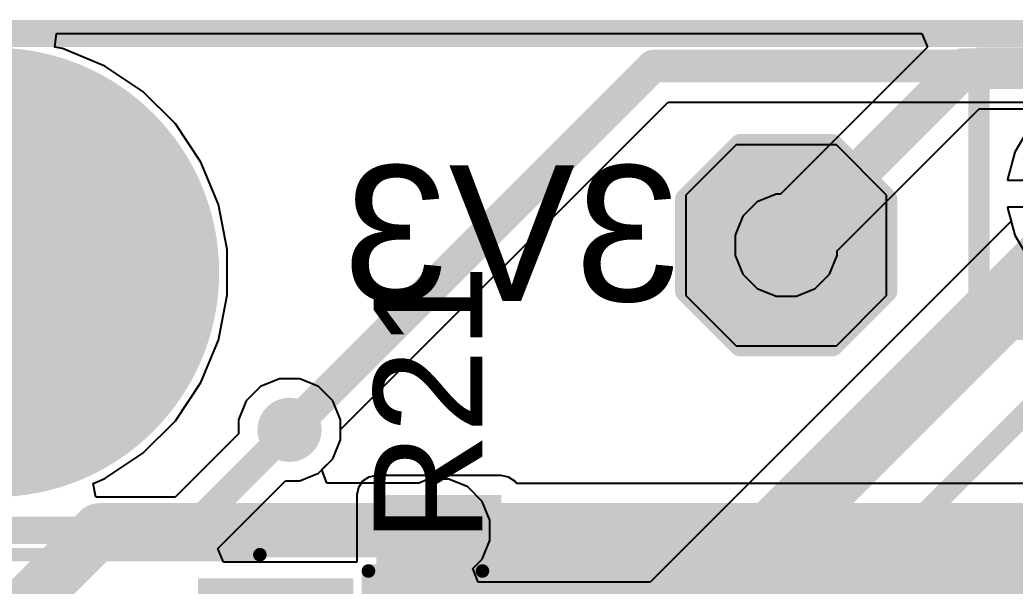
# Model space of a CAD drawing. Header units: millimetres. Extents: x -0.91 to 0.79, y -0.9 to 0.79.
# Drawn here: x -0.6903 to -0.3237, y 0.5824 to 0.791 of the extents above; entities that cross this region are included whole.
import ezdxf

# ---------------------------------------------------------------- set-up
doc = ezdxf.new("R2010")
doc.units = ezdxf.units.MM
doc.header["$MEASUREMENT"] = 0
for name, color, linetype in [('BottomLayer', 5, 'Continuous'), ('BottomOverlay', 54, 'Continuous'), ('BottomPaste', 16, 'Continuous'), ('BottomSolder', 6, 'Continuous'), ('Mechanical2', 216, 'Continuous'), ('MultiLayer', 9, 'Continuous'), ('PadHoleLayer', 156, 'Continuous'), ('TopLayer', 1, 'Continuous'), ('TopOverlay', 2, 'Continuous'), ('TopPaste', 8, 'Continuous'), ('TopSolder', 216, 'Continuous'), ('ViaHoleLayer', 16, 'Continuous')]:
    doc.layers.add(name, color=color, linetype=linetype)
doc.styles.add('Arial', font='', dxfattribs={"height": 0.2})
doc.styles.get('Arial').set_extended_font_data('Arial')

# ---------------------------------------------------------------- blocks, each defined once
blk = doc.blocks.new('TS_1185EC_C_D_B__9')
at = {"layer": 'TopLayer'}
for points in [[(-0.10039, 0.04724), (-0.05118, 0.04724), (-0.05118, 0.01181), (-0.10039, 0.01181)], [(0.05118, 0.04724), (0.10039, 0.04724), (0.10039, 0.01181), (0.05118, 0.01181)], [(-0.10039, -0.01181), (-0.05118, -0.01181), (-0.05118, -0.04724), (-0.10039, -0.04724)], [(0.05118, -0.01181), (0.10039, -0.01181), (0.10039, -0.04724), (0.05118, -0.04724)]]:
    blk.add_hatch(color=1, dxfattribs=at).paths.add_polyline_path(points)
at = {"layer": 'TopPaste'}
for points in [[(-0.10039, 0.04724), (-0.05118, 0.04724), (-0.05118, 0.01181), (-0.10039, 0.01181)], [(0.05118, 0.04724), (0.10039, 0.04724), (0.10039, 0.01181), (0.05118, 0.01181)], [(-0.10039, -0.01181), (-0.05118, -0.01181), (-0.05118, -0.04724), (-0.10039, -0.04724)], [(0.05118, -0.01181), (0.10039, -0.01181), (0.10039, -0.04724), (0.05118, -0.04724)]]:
    blk.add_hatch(color=8, dxfattribs=at).paths.add_polyline_path(points)
at = {"layer": 'TopSolder'}
for points in [[(-0.10439, 0.05124), (-0.04718, 0.05124), (-0.04718, 0.00781), (-0.10439, 0.00781)], [(0.04718, 0.05124), (0.10439, 0.05124), (0.10439, 0.00781), (0.04718, 0.00781)], [(-0.10439, -0.00781), (-0.04718, -0.00781), (-0.04718, -0.05124), (-0.10439, -0.05124)], [(0.04718, -0.00781), (0.10439, -0.00781), (0.10439, -0.05124), (0.04718, -0.05124)]]:
    blk.add_hatch(color=216, dxfattribs=at).paths.add_polyline_path(points)
at = {"layer": 'TopOverlay', "const_width": 0.005}
for points in [[(-0.07, 0.06), (0.07, 0.06)], [(-0.112, 0.034), (-0.107, 0.029)], [(-0.112, 0.024), (-0.112, 0.034)], [(-0.112, 0.024), (-0.107, 0.029)], [(-0.07, -0.06), (0.07, -0.06)]]:
    blk.add_lwpolyline(points, dxfattribs=at)
at = {"layer": 'TopOverlay', "const_width": 0.0025}
for points in [[(-0.07125, 0.06, 1), (-0.06875, 0.06, 1)], [(0.06875, 0.06, 1), (0.07125, 0.06, 1)], [(-0.11325, 0.034, 1), (-0.11075, 0.034, 1)], [(-0.11325, 0.034, 1), (-0.11075, 0.034, 1)], [(-0.10825, 0.029, 1), (-0.10575, 0.029, 1)], [(-0.10825, 0.029, 1), (-0.10575, 0.029, 1)], [(-0.11325, 0.024, 1), (-0.11075, 0.024, 1)], [(-0.11325, 0.024, 1), (-0.11075, 0.024, 1)], [(-0.07125, -0.06, 1), (-0.06875, -0.06, 1)], [(0.06875, -0.06, 1), (0.07125, -0.06, 1)]]:
    blk.add_lwpolyline(points, format="xyb", close=True, dxfattribs=at)
blk = doc.blocks.new('R___0603_12')
at = {"layer": 'TopLayer'}
for points in [[(-0.015, 0.0175), (-0.015, -0.0175), (-0.045, -0.0175), (-0.045, 0.0175)], [(0.045, 0.0175), (0.045, -0.0175), (0.015, -0.0175), (0.015, 0.0175)]]:
    blk.add_hatch(color=1, dxfattribs=at).paths.add_polyline_path(points)
at = {"layer": 'TopPaste'}
for points in [[(-0.015, 0.0175), (-0.015, -0.0175), (-0.045, -0.0175), (-0.045, 0.0175)], [(0.045, 0.0175), (0.045, -0.0175), (0.015, -0.0175), (0.015, 0.0175)]]:
    blk.add_hatch(color=8, dxfattribs=at).paths.add_polyline_path(points)
at = {"layer": 'TopSolder'}
for points in [[(-0.011, 0.0215), (-0.011, -0.0215), (-0.049, -0.0215), (-0.049, 0.0215)], [(0.049, 0.0215), (0.049, -0.0215), (0.011, -0.0215), (0.011, 0.0215)]]:
    blk.add_hatch(color=216, dxfattribs=at).paths.add_polyline_path(points)
at = {"layer": 'TopOverlay', "const_width": 0.005}
for points in [[(0.048, 0.021), (-0.048, 0.021)], [(-0.048, -0.021), (-0.048, 0.021)], [(0.048, -0.021), (0.048, 0.021)], [(0.048, -0.021), (-0.048, -0.021)]]:
    blk.add_lwpolyline(points, dxfattribs=at)
at = {"layer": 'TopOverlay', "const_width": 0.0025}
for points in [[(-0.04925, 0.021, 1), (-0.04675, 0.021, 1)], [(-0.04925, 0.021, 1), (-0.04675, 0.021, 1)], [(0.04675, 0.021, 1), (0.04925, 0.021, 1)], [(0.04675, 0.021, 1), (0.04925, 0.021, 1)], [(-0.04925, -0.021, 1), (-0.04675, -0.021, 1)], [(-0.04925, -0.021, 1), (-0.04675, -0.021, 1)], [(0.04675, -0.021, 1), (0.04925, -0.021, 1)], [(0.04675, -0.021, 1), (0.04925, -0.021, 1)]]:
    blk.add_lwpolyline(points, format="xyb", close=True, dxfattribs=at)
blk = doc.blocks.new('T__________B_42')
at = {"layer": 'BottomLayer'}
blk.add_hatch(color=5, dxfattribs=at).paths.add_polyline_path([(0.015, 0.03), (-0.015, 0.03), (-0.03, 0.015), (-0.03, -0.015), (-0.015, -0.03), (0.015, -0.03), (0.03, -0.015), (0.03, 0.015)])
at = {"layer": 'BottomPaste'}
blk.add_hatch(color=16, dxfattribs=at).paths.add_polyline_path([(0.015, 0.03), (-0.015, 0.03), (-0.03, 0.015), (-0.03, -0.015), (-0.015, -0.03), (0.015, -0.03), (0.03, -0.015), (0.03, 0.015)])
at = {"layer": 'BottomSolder'}
blk.add_hatch(color=6, dxfattribs=at).paths.add_polyline_path([(0.017, 0.034), (-0.017, 0.034), (-0.034, 0.017), (-0.034, -0.017), (-0.017, -0.034), (0.017, -0.034), (0.034, -0.017), (0.034, 0.017)])
at = {"layer": 'BottomOverlay', "const_width": 0.00787}
for points in [[(-0.017, 0.037), (-0.037, 0.017)], [(0.017, 0.037), (-0.017, 0.037)], [(0.017, 0.037), (-0.017, 0.037)], [(0.037, 0.017), (0.017, 0.037)], [(-0.037, 0.017), (-0.037, -0.017)], [(0.037, 0.017), (0.037, -0.017)], [(-0.017, -0.037), (-0.037, -0.017)], [(0.037, -0.017), (0.017, -0.037)], [(0.017, -0.037), (-0.017, -0.037)], [(0.017, -0.037), (-0.017, -0.037)]]:
    blk.add_lwpolyline(points, dxfattribs=at)
at = {"layer": 'BottomOverlay', "const_width": 0.00394}
for points in [[(-0.01897, 0.037, 1), (-0.01503, 0.037, 1)], [(-0.01897, 0.037, 1), (-0.01503, 0.037, 1)], [(-0.01897, 0.037, 1), (-0.01503, 0.037, 1)], [(0.01503, 0.037, 1), (0.01897, 0.037, 1)], [(0.01503, 0.037, 1), (0.01897, 0.037, 1)], [(0.01503, 0.037, 1), (0.01897, 0.037, 1)], [(-0.03897, 0.017, 1), (-0.03503, 0.017, 1)], [(-0.03897, 0.017, 1), (-0.03503, 0.017, 1)], [(0.03503, 0.017, 1), (0.03897, 0.017, 1)], [(0.03503, 0.017, 1), (0.03897, 0.017, 1)], [(-0.03897, -0.017, 1), (-0.03503, -0.017, 1)], [(-0.03897, -0.017, 1), (-0.03503, -0.017, 1)], [(0.03503, -0.017, 1), (0.03897, -0.017, 1)], [(0.03503, -0.017, 1), (0.03897, -0.017, 1)], [(-0.01897, -0.037, 1), (-0.01503, -0.037, 1)], [(-0.01897, -0.037, 1), (-0.01503, -0.037, 1)], [(-0.01897, -0.037, 1), (-0.01503, -0.037, 1)], [(0.01503, -0.037, 1), (0.01897, -0.037, 1)], [(0.01503, -0.037, 1), (0.01897, -0.037, 1)], [(0.01503, -0.037, 1), (0.01897, -0.037, 1)]]:
    blk.add_lwpolyline(points, format="xyb", close=True, dxfattribs=at)
blk = doc.blocks.new('HDR1X6__B_50')
at = {"layer": 'BottomOverlay', "const_width": 0.00787}
for points in [[(0.55, 0.05), (-0.05, 0.05)], [(0.55, 0.05), (0.55, -0.05)], [(0.55, -0.05), (-0.05, -0.05)]]:
    blk.add_lwpolyline(points, dxfattribs=at)
at = {"layer": 'BottomOverlay', "const_width": 0.00394}
for points in [[(0.54803, 0.05, 1), (0.55197, 0.05, 1)], [(0.54803, 0.05, 1), (0.55197, 0.05, 1)], [(0.54803, -0.05, 1), (0.55197, -0.05, 1)], [(0.54803, -0.05, 1), (0.55197, -0.05, 1)]]:
    blk.add_lwpolyline(points, format="xyb", close=True, dxfattribs=at)

msp = doc.modelspace()

# ---------------------------------------------------------------- hatches: boundary and pattern name
at = {"layer": 'BottomLayer'}
h = msp.add_hatch(color=5, dxfattribs=at)
edge = h.paths.add_edge_path()
edge.add_arc((-0.69966, 0.698), 0.07874, 0, 360)
h = msp.add_hatch(color=5, dxfattribs=at)
edge = h.paths.add_edge_path()
edge.add_arc((-0.408, 0.708), 0.01181, 0, 360)
h = msp.add_hatch(color=5, dxfattribs=at)
edge = h.paths.add_edge_path()
edge.add_arc((-0.591, 0.64), 0.01181, 0, 360)
h = msp.add_hatch(color=5, dxfattribs=at)
edge = h.paths.add_edge_path()
edge.add_arc((-0.536, 0.603), 0.01181, 0, 360)
at = {"layer": 'BottomSolder'}
h = msp.add_hatch(color=6, dxfattribs=at)
edge = h.paths.add_edge_path()
edge.add_arc((-0.69966, 0.698), 0.08274, 0, 360)
at = {"layer": 'MultiLayer'}
h = msp.add_hatch(color=9, dxfattribs=at)
edge = h.paths.add_edge_path()
edge.add_arc((-0.69966, 0.698), 0.07874, 0, 360)
at = {"layer": 'PadHoleLayer'}
h = msp.add_hatch(color=156, dxfattribs=at)
edge = h.paths.add_edge_path()
edge.add_arc((-0.69966, 0.698), 0.06102, 0, 360)
at = {"layer": 'TopLayer'}
h = msp.add_hatch(color=1, dxfattribs=at)
edge = h.paths.add_edge_path()
edge.add_arc((-0.69966, 0.698), 0.07874, 0, 360)
h = msp.add_hatch(color=1, dxfattribs=at)
edge = h.paths.add_edge_path()
edge.add_arc((-0.408, 0.708), 0.01181, 0, 360)
h = msp.add_hatch(color=1, dxfattribs=at)
edge = h.paths.add_edge_path()
edge.add_arc((-0.591, 0.64), 0.01181, 0, 360)
msp.add_hatch(color=1, dxfattribs=at).paths.add_polyline_path([(-0.559, 0.554), (-0.513, 0.554), (-0.513, 0.616), (-0.559, 0.616)])
h = msp.add_hatch(color=1, dxfattribs=at)
edge = h.paths.add_edge_path()
edge.add_arc((-0.536, 0.603), 0.01181, 0, 360)
at = {"layer": 'TopSolder'}
h = msp.add_hatch(color=216, dxfattribs=at)
edge = h.paths.add_edge_path()
edge.add_arc((-0.69966, 0.698), 0.08274, 0, 360)
at = {"layer": 'ViaHoleLayer'}
h = msp.add_hatch(color=16, dxfattribs=at)
edge = h.paths.add_edge_path()
edge.add_arc((-0.408, 0.708), 0.00591, 0, 360)
h = msp.add_hatch(color=16, dxfattribs=at)
edge = h.paths.add_edge_path()
edge.add_arc((-0.591, 0.64), 0.00591, 0, 360)
h = msp.add_hatch(color=16, dxfattribs=at)
edge = h.paths.add_edge_path()
edge.add_arc((-0.536, 0.603), 0.00591, 0, 360)

# ---------------------------------------------------------------- linework, layer by layer
at = {"layer": 'BottomLayer'}
for p, q in [((-0.57219, 0.64007), (-0.45151, 0.76075)), ((-0.45151, 0.76075), (-0.31615, 0.76075)), ((-0.31855, 0.75127), (-0.32376, 0.74226)), ((-0.4265, 0.745), (-0.445, 0.7265)), ((-0.3895, 0.745), (-0.4265, 0.745)), ((-0.371, 0.7265), (-0.3895, 0.745)), ((-0.32376, 0.74226), (-0.32645, 0.7322)), ((-0.32645, 0.7322), (-0.32645, 0.732)), ((-0.32645, 0.732), (-0.28692, 0.732)), ((-0.445, 0.7265), (-0.445, 0.6895)), ((-0.371, 0.6895), (-0.371, 0.7265)), ((-0.28692, 0.722), (-0.32645, 0.722)), ((-0.32645, 0.722), (-0.32645, 0.7218)), ((-0.32645, 0.7218), (-0.32514, 0.7169)), ((-0.32514, 0.7169), (-0.45816, 0.58388)), ((-0.445, 0.6895), (-0.4265, 0.671)), ((-0.3895, 0.671), (-0.371, 0.6895)), ((-0.4265, 0.671), (-0.3895, 0.671)), ((-0.57219, 0.63626), (-0.57219, 0.64007)), ((-0.57505, 0.62934), (-0.57219, 0.63626)), ((-0.57906, 0.62533), (-0.57505, 0.62934)), ((-0.57725, 0.62033), (-0.57906, 0.62533)), ((-0.54331, 0.62033), (-0.57725, 0.62033)), ((-0.53974, 0.62181), (-0.54331, 0.62033)), ((-0.53226, 0.62181), (-0.53974, 0.62181)), ((-0.52534, 0.61895), (-0.53226, 0.62181)), ((-0.52005, 0.61366), (-0.52534, 0.61895)), ((-0.51719, 0.60674), (-0.52005, 0.61366)), ((-0.51719, 0.59926), (-0.51719, 0.60674)), ((-0.52005, 0.59234), (-0.51719, 0.59926)), ((-0.52352, 0.58888), (-0.52005, 0.59234)), ((-0.52144, 0.58388), (-0.52352, 0.58888)), ((-0.45816, 0.58388), (-0.52144, 0.58388))]:
    msp.add_line(p, q, dxfattribs=at)
for points, const_width in [([(-0.591, 0.64), (-0.457, 0.774)], 0.012), ([(-0.457, 0.774), (0.24408, 0.774)], 0.012), ([(-0.44992, 0.564), (-0.28692, 0.727)], 0.025), ([(-0.408, 0.558), (-0.288, 0.678)], 0.008), ([(-0.393, 0.533), (-0.28, 0.646)], 0.008), ([(-0.704, 0.56), (-0.661, 0.603)], 0.02), ([(-0.661, 0.603), (-0.536, 0.603)], 0.02)]:
    msp.add_lwpolyline(points, dxfattribs=dict(at, const_width=const_width))
for points, const_width in [([(-0.46, 0.774, 1), (-0.454, 0.774, 1)], 0.006), ([(-0.46, 0.774, 1), (-0.454, 0.774, 1)], 0.006), ([(-0.594, 0.64, 1), (-0.588, 0.64, 1)], 0.006), ([(-0.666, 0.603, 1), (-0.656, 0.603, 1)], 0.01), ([(-0.666, 0.603, 1), (-0.656, 0.603, 1)], 0.01), ([(-0.541, 0.603, 1), (-0.531, 0.603, 1)], 0.01)]:
    msp.add_lwpolyline(points, format="xyb", close=True, dxfattribs=dict(at, const_width=const_width))
at = {"layer": 'Mechanical2', "const_width": 0.01}
msp.add_lwpolyline([(-0.7874, 0.786), (0.7874, 0.786)], dxfattribs=at)
at = {"layer": 'TopLayer'}
for p, q in [((-0.67741, 0.78099), (-0.67691, 0.78599)), ((-0.67691, 0.78599), (-0.35798, 0.78599)), ((-0.35798, 0.78599), (-0.35591, 0.78099)), ((-0.67465, 0.78045), (-0.67741, 0.78099)), ((-0.35591, 0.78099), (-0.4101, 0.72681)), ((-0.65905, 0.77398), (-0.67465, 0.78045)), ((-0.64501, 0.7646), (-0.65905, 0.77398)), ((-0.63306, 0.75266), (-0.64501, 0.7646)), ((-0.38919, 0.7059), (-0.33688, 0.75822)), ((-0.33688, 0.75822), (-0.31814, 0.75822)), ((-0.62368, 0.73861), (-0.63306, 0.75266)), ((-0.31855, 0.75127), (-0.32376, 0.74226)), ((-0.32376, 0.74226), (-0.32645, 0.7322)), ((-0.61722, 0.72301), (-0.62368, 0.73861)), ((-0.32645, 0.7322), (-0.32645, 0.732)), ((-0.32645, 0.732), (-0.28692, 0.732)), ((-0.41174, 0.72681), (-0.41866, 0.72395)), ((-0.4101, 0.72681), (-0.41174, 0.72681)), ((-0.61392, 0.70644), (-0.61722, 0.72301)), ((-0.41866, 0.72395), (-0.42395, 0.71866)), ((-0.42395, 0.71866), (-0.42681, 0.71174)), ((-0.28692, 0.722), (-0.32645, 0.722)), ((-0.32645, 0.722), (-0.32645, 0.7218)), ((-0.32645, 0.7218), (-0.32376, 0.71174)), ((-0.42681, 0.71174), (-0.42681, 0.70426)), ((-0.32376, 0.71174), (-0.31855, 0.70273)), ((-0.61392, 0.68956), (-0.61392, 0.70644)), ((-0.42681, 0.70426), (-0.42395, 0.69734)), ((-0.39205, 0.69734), (-0.38919, 0.70426)), ((-0.38919, 0.70426), (-0.38919, 0.7059)), ((-0.42395, 0.69734), (-0.41866, 0.69205)), ((-0.39734, 0.69205), (-0.39205, 0.69734)), ((-0.61722, 0.67299), (-0.61392, 0.68956)), ((-0.41866, 0.69205), (-0.41174, 0.68919)), ((-0.40426, 0.68919), (-0.39734, 0.69205)), ((-0.41174, 0.68919), (-0.40426, 0.68919)), ((-0.62368, 0.65739), (-0.61722, 0.67299)), ((-0.63306, 0.64334), (-0.62368, 0.65739)), ((-0.59474, 0.65881), (-0.60166, 0.65595)), ((-0.58726, 0.65881), (-0.59474, 0.65881)), ((-0.58034, 0.65595), (-0.58726, 0.65881)), ((-0.60166, 0.65595), (-0.60695, 0.65066)), ((-0.57505, 0.65066), (-0.58034, 0.65595)), ((-0.60695, 0.65066), (-0.60981, 0.64374)), ((-0.57219, 0.64374), (-0.57505, 0.65066)), ((-0.64501, 0.6314), (-0.63306, 0.64334)), ((-0.60981, 0.64374), (-0.60981, 0.63849)), ((-0.57219, 0.63626), (-0.57219, 0.64374)), ((-0.60981, 0.63849), (-0.63307, 0.61524)), ((-0.57505, 0.62934), (-0.57219, 0.63626)), ((-0.65905, 0.62202), (-0.64501, 0.6314)), ((-0.58034, 0.62405), (-0.57505, 0.62934)), ((-0.58726, 0.62119), (-0.58034, 0.62405)), ((-0.66335, 0.62024), (-0.65905, 0.62202)), ((-0.66236, 0.61524), (-0.66335, 0.62024)), ((-0.61745, 0.59624), (-0.59251, 0.62119)), ((-0.59251, 0.62119), (-0.58726, 0.62119)), ((-0.56405, 0.62105), (-0.56559, 0.61873)), ((-0.56173, 0.62259), (-0.56405, 0.62105)), ((-0.559, 0.62314), (-0.56173, 0.62259)), ((-0.513, 0.62314), (-0.559, 0.62314)), ((-0.51027, 0.62259), (-0.513, 0.62314)), ((-0.50795, 0.62105), (-0.51027, 0.62259)), ((-0.50741, 0.62023), (-0.50795, 0.62105)), ((-0.27892, 0.62023), (-0.50741, 0.62023)), ((-0.56559, 0.61873), (-0.56614, 0.616)), ((-0.56614, 0.616), (-0.56614, 0.59124)), ((-0.63307, 0.61524), (-0.66236, 0.61524)), ((-0.61538, 0.59124), (-0.61745, 0.59624)), ((-0.56614, 0.59124), (-0.61538, 0.59124))]:
    msp.add_line(p, q, dxfattribs=at)
for points, const_width in [([(-0.408, 0.708), (-0.343, 0.773)], 0.015), ([(-0.343, 0.773), (-0.162, 0.773)], 0.015), ([(-0.628, 0.603), (-0.591, 0.64)], 0.01), ([(-0.532, 0.593), (-0.27892, 0.593)], 0.04), ([(-0.76, 0.603), (-0.628, 0.603)], 0.01)]:
    msp.add_lwpolyline(points, dxfattribs=dict(at, const_width=const_width))
for points, const_width in [([(-0.34675, 0.773, 1), (-0.33925, 0.773, 1)], 0.0075), ([(-0.34675, 0.773, 1), (-0.33925, 0.773, 1)], 0.0075), ([(-0.41175, 0.708, 1), (-0.40425, 0.708, 1)], 0.0075), ([(-0.5935, 0.64, 1), (-0.5885, 0.64, 1)], 0.005), ([(-0.542, 0.593, 1), (-0.522, 0.593, 1)], 0.02), ([(-0.6305, 0.603, 1), (-0.6255, 0.603, 1)], 0.005), ([(-0.6305, 0.603, 1), (-0.6255, 0.603, 1)], 0.005)]:
    msp.add_lwpolyline(points, format="xyb", close=True, dxfattribs=dict(at, const_width=const_width))

# ---------------------------------------------------------------- block references
for name, p, rotation in [('HDR1X6__B_50', (0.21308, 0.727), 180), ('T__________B_42', (-0.408, 0.708), 180), ('R___0603_12', (-0.54092, 0.54), 270)]:
    msp.add_blockref(name, p, dxfattribs=dict(rotation=rotation))
msp.add_blockref('TS_1185EC_C_D_B__9', (-0.67192, 0.534))

# ---------------------------------------------------------------- texts
at = {"layer": 'BottomOverlay', "style": 'Arial', "text_generation_flag": 2}
msp.add_text('3V3', height=0.05, rotation=360, dxfattribs=at).set_placement((-0.44696, 0.6874))
at = {"layer": 'TopOverlay', "style": 'Arial'}
msp.add_text('R21', height=0.04, rotation=90, dxfattribs=at).set_placement((-0.52001, 0.59835))

doc.saveas('drawing.dxf')
